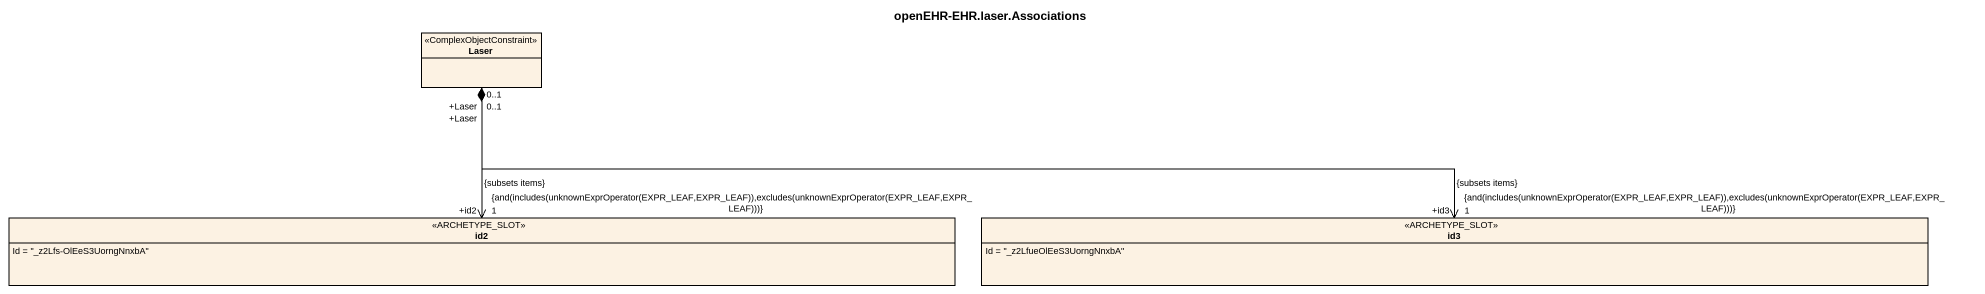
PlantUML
@startuml
title openEHR-EHR.laser.Associations
hide circle
hide empty members
class Laser <<ComplexObjectConstraint>>
class id2 <<ARCHETYPE_SLOT>> {
  Id = "_z2Lfs-OlEeS3UorngNnxbA"
}
class id3 <<ARCHETYPE_SLOT>> {
  Id = "_z2LfueOlEeS3UorngNnxbA"
}
Laser "+Laser\n0..1" *--> "+id2\n1\n{and(includes(unknownExprOperator(EXPR_LEAF,EXPR_LEAF)),excludes(unknownExprOperator(EXPR_LEAF,EXPR_LEAF)))}\n{subsets items}" id2
Laser "+Laser\n0..1" *-right-> "+id3\n1\n{and(includes(unknownExprOperator(EXPR_LEAF,EXPR_LEAF)),excludes(unknownExprOperator(EXPR_LEAF,EXPR_LEAF)))}\n{subsets items}" id3
@enduml
